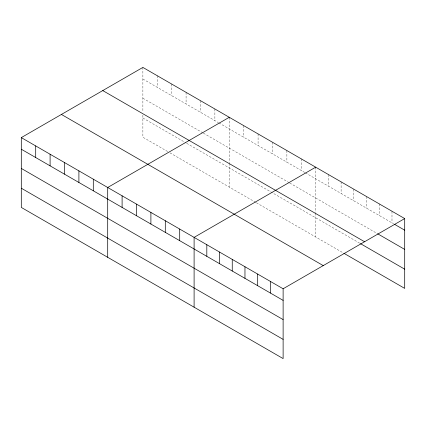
<?xml version="1.0" encoding="UTF-8"?>
<svg xmlns="http://www.w3.org/2000/svg" width="426" height="426" viewBox="0 0 426 426"><rect width="100%" height="100%" fill="white"/><g stroke="black" fill="none" stroke-linecap="round" stroke-linejoin="round"><path stroke-width="0.32" stroke-dasharray="2.13 1.6" d="M142.88 67.414L142.88 112.086M142.88 79.028L218.336 122.592M218.911 122.928L304.739 172.477M305.314 172.812L393.64 223.804M142.88 98.236L202.787 132.821M203.362 133.152L289.185 182.706M289.76 183.036L377.053 233.437M142.88 118.023L186.082 142.966M186.657 143.296L359.917 243.326M167.647 151.528L142.88 137.231L142.88 114.727M169.953 152.859L255.776 202.409M256.351 202.744L343.329 252.959M391.984 211.232L391.984 222.846M379.268 203.889L379.268 215.508M366.552 196.551L366.552 208.165M353.83 189.208L353.83 200.822M341.114 181.865L341.114 193.479M328.398 174.522L328.398 186.135M315.682 167.178L315.682 212.515M315.682 213.17L315.682 236.994M301.283 158.866L301.283 170.48M286.879 150.554L286.879 162.168M272.48 142.241L272.48 153.855M258.081 133.924L258.081 145.543M243.683 125.611L243.683 137.225M229.284 117.299L229.284 162.631M229.284 163.291L229.284 187.115M214.88 108.987L214.88 120.601M200.481 100.669L200.481 112.283M186.082 92.357L186.082 103.971M171.683 84.044L171.683 95.658M157.279 75.727L157.279 87.346"/><path stroke-width="0.64" d="M21.3 137.609L283.12 288.769L283.12 358.585L21.3 207.425L21.3 137.609L142.88 67.414L404.7 218.575L404.7 288.391L343.878 253.278M229.284 117.299L107.698 187.493L107.698 257.309M315.682 167.178L194.102 237.373L194.102 307.189M283.12 288.769L404.7 218.575M394.748 224.443L404.7 230.189M377.606 233.757L404.7 249.396M102.762 90.578L364.576 241.739M360.465 243.645L404.7 269.184M61.424 114.445L323.238 265.606M21.3 149.222L283.12 300.383M21.3 168.43L283.12 319.591M21.3 188.217L283.12 339.378M270.404 281.426L270.404 293.04M257.687 274.083L257.687 285.702M244.966 266.745L244.966 278.359M232.25 259.402L232.25 271.016M219.534 252.059L219.534 263.673M206.818 244.716L206.818 256.33M179.703 229.06L179.703 240.674M165.299 220.748L165.299 232.362M150.9 212.436L150.9 224.049M136.501 204.118L136.501 215.737M122.102 195.806L122.102 207.419M93.299 179.181L93.299 190.795M78.901 170.863L78.901 182.477M64.502 162.551L64.502 174.165M50.098 154.239L50.098 165.852M35.699 145.921L35.699 157.54"/></g></svg>
